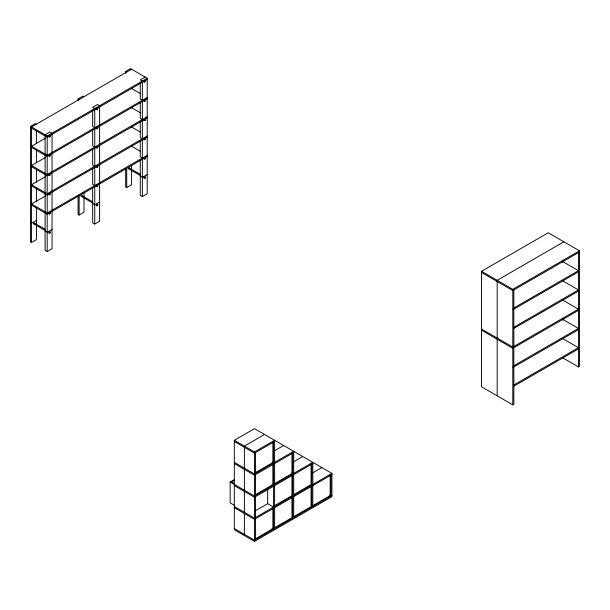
<?xml version="1.0" encoding="UTF-8"?>
<svg xmlns="http://www.w3.org/2000/svg" width="610" height="610" viewBox="0 0 610 610"><rect width="100%" height="100%" fill="white"/><g stroke="black" fill="none" stroke-linecap="round" stroke-linejoin="round"><path stroke-width="0.91" d="M234.316 528.542L234.316 440.298L254.462 428.67L331.924 473.39L331.924 496.654L254.462 541.375L234.316 529.747L234.316 528.542L254.462 540.17L331.924 495.45M255.506 539.568L255.506 518.713M255.506 517.509L255.506 496.654M255.506 495.45L255.506 474.595M255.506 473.39L255.506 452.529M273.57 508.282L273.57 529.144L272.022 528.245M273.57 486.223L273.57 507.078L267.371 503.502M273.57 464.164L273.57 485.019L272.022 484.126M273.57 442.105L273.57 462.959L272.022 462.067M274.614 528.542L274.614 507.68M274.614 506.483L274.614 485.621M274.614 484.416L274.614 463.562M274.614 462.357L274.614 440.298L254.462 451.934L234.316 440.298M292.67 518.111L292.67 497.257M292.67 496.052L292.67 475.198M292.67 453.131L292.67 473.993L291.123 473.093M293.715 517.509L293.715 496.654M293.715 495.45L293.715 474.595M293.715 473.39L293.715 451.331L254.462 473.993L234.316 462.357M311.779 507.085L311.779 486.223M311.779 485.019L311.779 464.164M312.823 506.483L312.823 485.621M312.823 484.416L312.823 462.357L254.462 496.052L230.153 482.014L230.153 502.869L234.202 505.21M330.887 475.198L330.887 496.052L329.331 495.16M36.402 207.606L36.402 239.692L31.545 242.498L30.5 241.895L30.5 126.384L35.365 123.578L36.402 124.173M78.088 100.742L78.088 98.904L82.952 96.098L83.997 96.7M125.675 73.269L125.675 71.431L130.54 68.625L147.216 78.248L147.216 193.766L142.351 196.572L140.262 195.375L140.262 160.537M131.585 69.227L31.545 126.987L31.545 242.498M145.127 77.051L140.262 79.857L142.351 81.061L142.351 196.572M30.5 126.384L47.176 136.007L147.216 78.248M31.545 146.24L45.483 138.188M147.216 79.453L47.176 137.212L31.545 128.184M147.216 97.501L47.176 155.26L30.5 145.637M31.545 165.485L45.483 157.441M147.216 98.706L47.176 156.465L31.545 147.437M147.216 116.754L47.176 174.513L30.5 164.891M31.545 184.738L45.483 176.694M147.216 117.959L47.176 175.718L31.545 166.69M147.216 136.007L47.176 193.766L30.5 184.144M31.545 203.992L45.483 195.947M147.216 137.212L47.176 194.971L31.545 185.943M147.216 155.26L47.176 213.02L30.5 203.389M36.402 220.439L31.545 223.245L30.5 222.642M147.216 156.465L47.176 214.224L31.545 205.196M52.033 229.467L47.176 232.273L45.087 231.068M99.621 201.986L94.763 204.8L92.674 203.595M147.216 174.513L142.351 177.319L140.262 176.122M78.088 196.085L78.088 214.423L79.132 215.025L83.997 212.219L83.997 192.966M125.675 168.612L125.675 186.95L126.72 187.552L131.585 184.746L131.585 165.493M47.176 251.526L52.033 248.72L52.033 133.201L49.951 131.996L45.087 134.802L45.087 250.321L47.176 251.526L47.176 136.007M94.763 224.053L99.621 221.239L99.621 105.728L97.539 104.523L92.674 107.329L94.763 108.534L94.763 224.053L92.674 222.848L92.674 188.01M513.849 347.685L513.849 404.239L512.804 404.842L481.542 386.793L481.542 271.275L548.237 232.768L579.5 250.824L579.5 366.335L578.455 366.938L562.824 357.917M563.869 241.796L497.173 280.303L497.173 395.814M481.542 271.275L512.804 289.323L579.5 250.824M579.5 252.021L512.804 290.528L481.542 272.479M264.542 434.48L244.389 446.116L244.389 535.557M274.614 441.503L254.462 453.131L234.316 441.503M513.849 307.974L578.455 270.672L562.824 261.652M512.941 309.705L578.455 271.877M273.829 451.179L283.642 445.513M230.153 482.014L234.255 479.643M230.847 482.411L234.713 480.177M255.636 472.514L272.876 462.563L272.876 441.701M293.715 452.529L254.462 475.198L234.316 463.562M513.849 327.227L578.455 289.925L562.824 280.905M513.643 328.554L578.455 291.13M293.707 461.762L302.751 456.547M255.636 494.573L272.876 484.622L272.876 463.76M273.921 484.02L291.976 473.589L291.976 452.734M579.5 308.576L512.804 347.082L481.542 329.034M312.823 463.562L254.462 497.257L234.316 485.621M579.5 309.781L512.804 348.287L481.542 330.239M312.785 472.803L321.851 467.573M255.346 510.783L267.668 503.669L267.668 488.503M513.849 365.733L578.455 328.432L562.824 319.411M512.941 367.464L578.455 329.636M273.921 506.079L291.976 495.648L291.976 474.793M293.845 494.573L311.085 484.622L311.085 463.76M331.924 473.39L254.462 518.111L234.316 506.483M331.924 474.595L254.462 519.316L234.316 507.68M513.849 384.986L578.455 347.685L562.824 338.664M513.849 386.191L578.455 348.889M255.636 538.699L272.876 528.74L272.876 508.832M273.921 528.138L291.976 517.707L291.976 496.853M293.845 516.632L311.085 506.681L311.085 485.827M312.945 505.606L330.185 495.648L330.185 475.739M562.824 300.158L578.455 309.178L578.455 252.624M125.675 71.431L126.72 72.033M131.585 88.481L140.628 93.704M142.351 100.314L140.262 99.11L140.262 83.524M131.585 107.734L140.628 112.957M142.351 119.568L140.262 118.363L140.262 101.862M131.585 126.987L140.628 132.21M78.088 98.904L79.132 99.506M142.351 138.813L140.262 137.616L140.262 122.03M131.585 146.24L140.628 151.463M94.763 127.787L92.674 126.583L92.674 110.997M142.351 158.066L140.262 156.869L140.262 140.361M94.763 147.04L92.674 145.836L92.674 129.335M129.145 167.933L140.262 174.346M128.657 168.779L140.567 175.657M94.763 166.294L92.674 165.089L92.674 149.503M94.763 185.547L92.674 184.342L92.674 167.841M81.557 195.406L92.674 201.819M81.069 196.252L92.979 203.13M33.969 222.879L45.087 229.299M33.481 223.733L45.392 230.603M231.541 482.014L234.819 483.905M578.455 310.383L578.455 366.938M562.824 260.569L562.824 262.452M562.824 318.329L562.824 320.212M513.849 289.925L513.849 346.48M512.804 289.323L512.804 404.842M254.462 451.934L254.462 541.375M126.72 168.299L126.72 187.552M79.132 195.772L79.132 215.025M36.402 130.593L36.402 143.426M36.402 149.846L36.402 162.679M36.402 169.1L36.402 181.932M36.402 188.353L36.402 201.186M143.739 138.706A0.984 0.564 -60 0 1 143.571 138.889M143.739 177.213A0.984 0.564 -60 0 1 143.571 177.388M33.641 223.535C34.198 224.739 34.541 221.91 33.641 223.535M49.273 136.297C49.791 137.524 50.226 134.635 49.273 136.297M49.273 155.55C49.791 156.778 50.226 153.88 49.273 155.55M49.273 174.803C49.791 176.031 50.226 173.133 49.273 174.803M49.273 194.056C49.791 195.284 50.226 192.386 49.273 194.056M49.273 213.309C49.791 214.537 50.226 211.639 49.273 213.309M49.273 232.562C49.791 233.79 50.226 230.893 49.273 232.562M81.229 196.062C81.786 197.266 82.129 194.438 81.229 196.062M96.86 108.824C97.409 110.013 97.76 107.215 96.86 108.824M96.86 128.077C97.409 129.267 97.76 126.468 96.86 128.077M96.86 147.33C97.409 148.52 97.76 145.721 96.86 147.33M96.86 166.583C97.409 167.773 97.76 164.975 96.86 166.583M96.86 185.837C97.409 187.026 97.76 184.228 96.86 185.837M96.86 205.09C97.409 206.279 97.76 203.481 96.86 205.09M128.817 168.589C129.373 169.786 129.716 166.957 128.817 168.589M144.448 81.351C145.005 82.548 145.348 79.719 144.448 81.351M144.448 100.604C145.005 101.801 145.348 98.972 144.448 100.604M144.448 119.857C145.005 121.054 145.348 118.226 144.448 119.857M144.448 139.111C145.005 140.308 145.348 137.479 144.448 139.111M144.448 158.364C145.005 159.561 145.348 156.732 144.448 158.364M144.448 177.609C145.005 178.814 145.348 175.985 144.448 177.609M97.371 167.163A0.984 0.564 -60 0 0 97.684 165.638A0.984 0.564 -60 0 0 96.525 166.675A0.984 0.564 -60 0 0 97.371 167.163M97.371 147.91A0.984 0.564 -60 0 0 97.684 146.392A0.984 0.564 -60 0 0 96.525 147.422A0.984 0.564 -60 0 0 97.371 147.91M97.371 128.657A0.984 0.564 -60 0 0 97.684 127.139A0.984 0.564 -60 0 0 96.525 128.169A0.984 0.564 -60 0 0 97.371 128.657M97.371 109.403A0.984 0.564 -60 0 0 97.684 107.886A0.984 0.564 -60 0 0 96.525 108.915A0.984 0.564 -60 0 0 97.371 109.403M97.371 186.416A0.984 0.564 -60 0 0 97.684 184.891A0.984 0.564 -60 0 0 96.525 185.928A0.984 0.564 -60 0 0 97.371 186.416M97.371 205.669A0.984 0.564 -60 0 0 97.684 204.144A0.984 0.564 -60 0 0 96.525 205.173A0.984 0.564 -60 0 0 97.371 205.669M144.959 139.69A0.984 0.564 -60 0 0 145.272 138.165A0.984 0.564 -60 0 0 144.112 139.194A0.984 0.564 -60 0 0 144.959 139.69M144.959 120.437A0.984 0.564 -60 0 0 145.272 118.912A0.984 0.564 -60 0 0 144.112 119.941A0.984 0.564 -60 0 0 144.959 120.437M144.959 101.184A0.984 0.564 -60 0 0 145.272 99.659A0.984 0.564 -60 0 0 144.112 100.696A0.984 0.564 -60 0 0 144.959 101.184M144.959 81.931A0.984 0.564 -60 0 0 145.272 80.406A0.984 0.564 -60 0 0 144.112 81.443A0.984 0.564 -60 0 0 144.959 81.931M144.959 158.943A0.984 0.564 -60 0 0 145.272 157.418A0.984 0.564 -60 0 0 144.112 158.447A0.984 0.564 -60 0 0 144.959 158.943M144.959 178.196A0.984 0.564 -60 0 0 145.272 176.671A0.984 0.564 -60 0 0 144.112 177.701A0.984 0.564 -60 0 0 144.959 178.196M49.784 194.636A0.984 0.564 -60 0 0 50.096 193.118A0.984 0.564 -60 0 0 48.937 194.148A0.984 0.564 -60 0 0 49.784 194.636M49.784 175.383A0.984 0.564 -60 0 0 50.096 173.865A0.984 0.564 -60 0 0 48.937 174.895A0.984 0.564 -60 0 0 49.784 175.383M49.784 156.129A0.984 0.564 -60 0 0 50.096 154.612A0.984 0.564 -60 0 0 48.937 155.642A0.984 0.564 -60 0 0 49.784 156.129M49.784 136.876A0.984 0.564 -60 0 0 50.096 135.359A0.984 0.564 -60 0 0 48.937 136.388A0.984 0.564 -60 0 0 49.784 136.876M49.784 213.889A0.984 0.564 -60 0 0 50.096 212.371A0.984 0.564 -60 0 0 48.937 213.401A0.984 0.564 -60 0 0 49.784 213.889M49.784 233.142A0.984 0.564 -60 0 0 50.096 231.625A0.984 0.564 -60 0 0 48.937 232.654A0.984 0.564 -60 0 0 49.784 233.142"/></g></svg>
